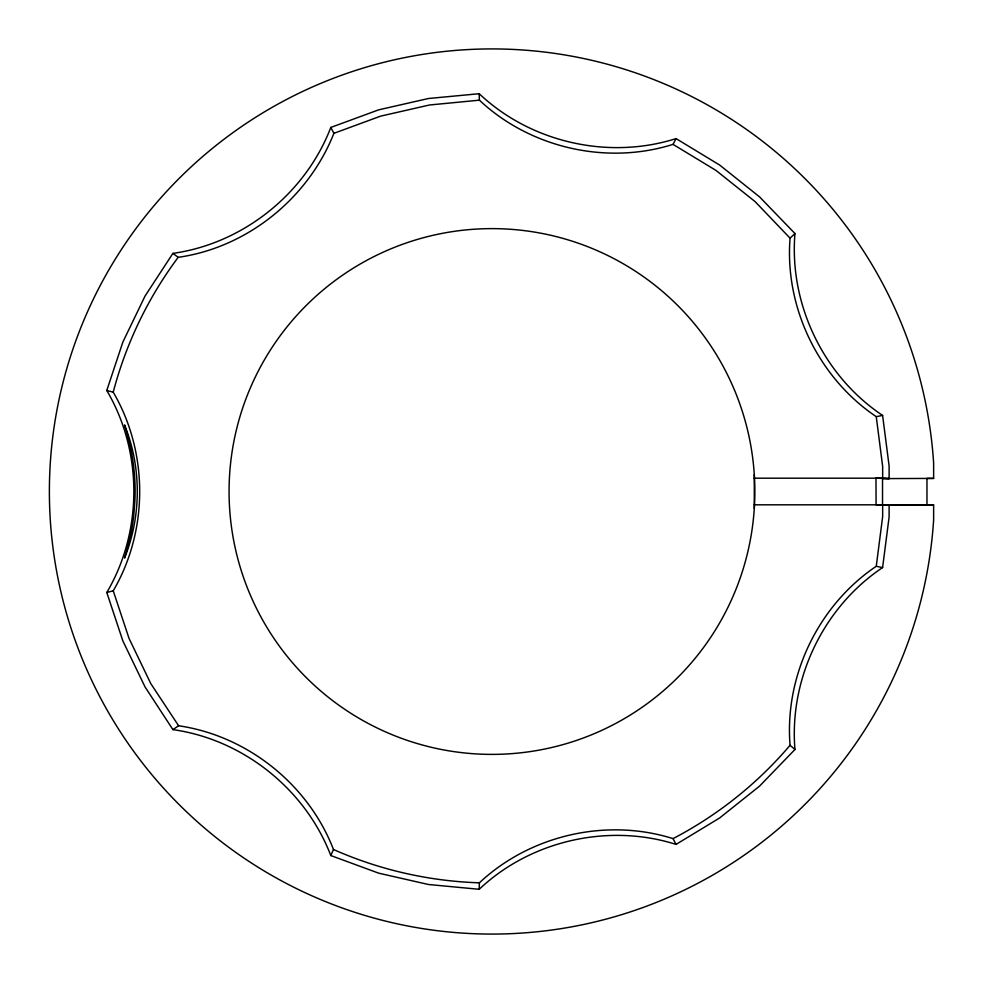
<?xml version="1.0" encoding="UTF-8"?>
<svg xmlns="http://www.w3.org/2000/svg" width="983" height="983" viewBox="0 0 983 983"><rect width="100%" height="100%" fill="white"/><g stroke="black" fill="none" stroke-linecap="round" stroke-linejoin="round"><path stroke-width="1.47" d="M754.293 508.346A262.879 262.879 0 0 0 375.371 255.887A262.879 262.879 0 0 0 346.2 710.279A262.879 262.879 0 0 0 754.293 508.346L754.293 474.654M933.629 505.016L926.969 504.943L926.969 478.414L933.629 478.402L933.629 463.14A442.583 442.583 0 0 0 262.522 113.033A442.583 442.583 0 0 0 262.522 869.967A442.583 442.583 0 0 0 933.629 519.86L933.629 505.016L876.086 504.82L875.976 478.193M754.305 504.807L882.66 504.807L882.66 516.579L876.258 566.282C818.446 605.245 784.397 675.776 790.062 745.298L794.964 749.464L759.54 786.142L719.667 817.942L676.058 844.397C608.489 822.943 530.734 840.539 479.2 889.296L428.416 884.491L378.676 873.162L330.804 855.554C305.43 789.324 243.17 739.486 172.897 729.619L145.017 686.896L122.863 640.928L106.791 592.503C142.854 531.385 142.879 451.627 106.778 390.497L122.863 342.072L145.017 296.104L172.897 253.381C243.17 243.514 305.43 193.676 330.804 127.446L378.676 109.838L428.416 98.509L479.2 93.704C530.734 142.461 608.489 160.057 676.058 138.603L719.667 165.058L759.54 196.858L794.964 233.536C788.98 304.202 823.631 376.047 882.599 415.428L889.111 466.003L889.111 478.61L876.086 478.193M889.111 478.61L882.66 478.193L882.66 466.421L876.246 416.657C818.544 377.853 784.532 307.507 790.062 238.181L755.165 201.662L715.943 170.391L673.036 144.378C606.536 165.377 530.206 147.917 479.397 100.18L429.46 104.997L380.544 116.166L333.901 133.332C308.244 198.222 247.47 247.446 178.181 257.325L172.897 253.381M926.969 504.943L882.464 505.225M479.2 889.296L479.397 882.82C530.193 835.083 606.56 817.635 673.036 838.622L676.058 844.397M794.964 749.464C788.98 678.798 823.631 606.953 882.599 567.572L889.111 516.997L889.111 505.225L882.66 504.807M330.804 855.554L333.47 849.509C308.465 784.581 247.446 735.8 178.611 725.761L150.804 683.627L129.043 638.422L113.229 590.808C148.494 530.636 148.494 452.364 113.229 392.192L106.778 390.497M673.036 144.378L676.058 138.603M790.062 238.181L794.964 233.536M172.897 729.619L178.611 725.761M106.791 592.503L113.229 590.808M876.246 416.657L882.599 415.428M882.464 478.61L933.629 478.402M754.293 478.193L882.66 478.193M876.258 566.282L882.599 567.572M330.804 127.446L333.901 133.332M479.2 93.704L479.397 100.18M882.525 478.623L882.525 505.237M113.217 392.192A392.328 392.328 0 0 1 178.181 257.325M790.062 745.298A391.517 391.517 0 0 1 673.036 838.622M479.397 882.82A391.517 391.517 0 0 1 333.47 849.509M134.266 508.727C133.344 525.5 129.461 542.026 124.546 558.049C141.515 516.063 141.515 466.937 124.546 424.951C133.061 451.897 136.993 480.503 134.266 508.727"/></g></svg>
